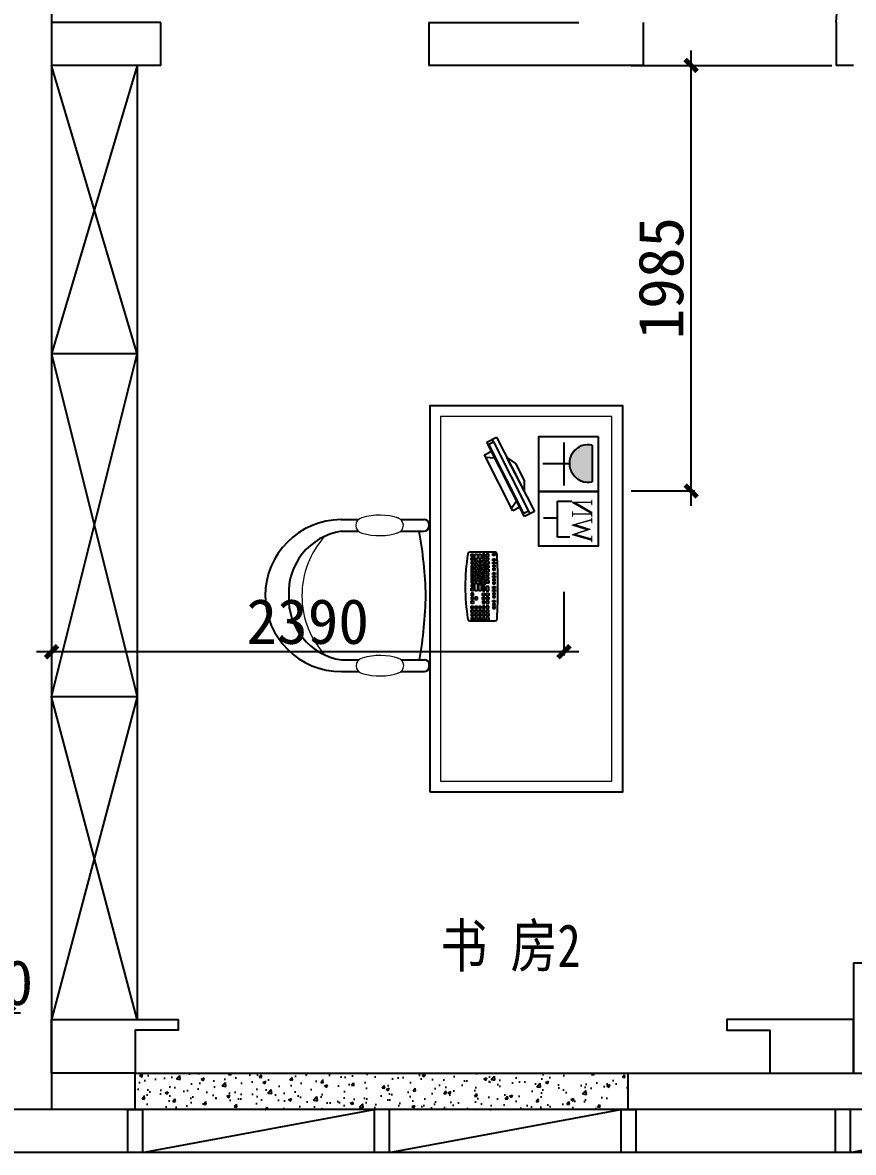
# Model space of a CAD drawing. Header units: millimetres. Extents: x 561810 to 956823, y -438984 to -391712.
# Drawn here: x 893309 to 897184, y -415003 to -409733 of the extents above; entities that cross this region are included whole.
import ezdxf

# ---------------------------------------------------------------- set-up
doc = ezdxf.new("R2010")
doc.units = ezdxf.units.MM
doc.header["$LTSCALE"] = 10
doc.header["$MEASUREMENT"] = 0
doc.linetypes.add('DASHED2', pattern=[9.525, 6.35, -3.175])
doc.layers.get('0').update_dxf_attribs({"linetype": 'CONTINUOUS'})
doc.layers.get('DEFPOINTS').update_dxf_attribs({"color": 1, "linetype": 'CONTINUOUS'})
for name, color, linetype in [('6-P插座', 4, 'CONTINUOUS'), ('6-P插座图例', 4, 'CONTINUOUS'), ('WALL', 7, 'CONTINUOUS'), ('WINDOW', 4, 'CONTINUOUS'), ('填充', 8, 'CONTINUOUS'), ('墙', 7, 'CONTINUOUS')]:
    doc.layers.add(name, color=color, linetype=linetype)
doc.layers.add('细线', color=250, linetype='CONTINUOUS', lineweight=5)
doc.styles.add('12', font='', dxfattribs={"width": 0.8})
doc.styles.add('321', font='', dxfattribs={"width": 0.85})
doc.styles.add('施洛华标注样式', font='')
doc.styles.get('12').set_extended_font_data('SimSun')
doc.styles.get('321').set_extended_font_data('SimSun')
doc.styles.get('施洛华标注样式').set_extended_font_data('SimSun')
doc.dimstyles.new('外标尺寸', dxfattribs={"dimscale": 70, "dimtxt": 3, "dimasz": 0.8, "dimexe": 0.25, "dimexo": 1, "dimgap": 0.5, "dimtad": 1, "dimdec": 0, "dimtxsty": '施洛华标注样式', "dimblk": 'ARCHTICK', "dimcen": 1.5, "dimdle": 1, "dimclrd": 250, "dimclre": 250, "dimclrt": 62, "dimadec": 0, "dimazin": 0, "dimtfac": 1, "dimtdec": 0, "dimtix": 1, "dimtmove": 1, "dimatfit": 3, "dimldrblk": 'ARCHTICK', "dimfxl": 0, "dimarcsym": 0})

# ---------------------------------------------------------------- blocks, each defined once
blk = doc.blocks.new('4')
at = {"layer": '6-P插座图例'}
h = blk.add_hatch(color=4, dxfattribs=at)
edge = h.paths.add_edge_path()
edge.add_ellipse((223569, -308613.5), major_axis=(0, 79.4), ratio=1, start_angle=-12.7447, end_angle=192.7446)
edge.add_line((223586.5, -308691), (223586.5, -308536.1))
at = {"layer": '6-P插座图例', "color": 4}
for p, q in [((223466.2, -308524.5), (223466.2, -308706.9)), ((223586.5, -308536.1), (223586.5, -308691)), ((223376.4, -308613.5), (223489.5, -308613.5))]:
    blk.add_line(p, q, dxfattribs=at)
blk.add_ellipse((223569, -308613.5), major_axis=(0, 79.4), ratio=1, start_param=-0.222437, end_param=3.364029, dxfattribs=at)
blk = doc.blocks.new('HSDFS')
at = {"layer": '6-P插座', "color": 4}
for p, q in [((449795.6, -697547.4), (449703.8, -697547.4)), ((449795.6, -697780.9), (449795.6, -697547.4)), ((449795.5, -697659.6), (449887.2, -697659.6)), ((449716, -697780.9), (449795.6, -697780.9))]:
    blk.add_line(p, q, dxfattribs=at)
at = {"layer": '6-P插座', "color": 4, "insert": (449571.4, -697814.2), "char_height": 130.912, "width": 956.888, "attachment_point": 1, "rotation": 90, "style": '321'}
blk.add_mtext('{\\fDutch801 XBd BT|b0|i0|c0|p18;WN}', dxfattribs=at)
blk = doc.blocks.new('_ARCHTICK')
at = {"color": 0, "linetype": 'ByBlock', "const_width": 0.4}
blk.add_lwpolyline([(-0.5, -0.5), (0.5, 0.5)], dxfattribs=at)
blk = doc.blocks.new('*D55')
at = {"color": 250, "lineweight": -2}
for p, q in [((896427.6, -411987.3), (896427.6, -409862.8)), ((896147.6, -409932.8), (896445.1, -409932.8)), ((896147.6, -411917.3), (896445.1, -411917.3))]:
    blk.add_line(p, q, dxfattribs=at)
at = {"layer": 'DEFPOINTS', "color": 0}
for p in [(895834, -409932.8), (896427.6, -409932.8), (895834, -411917.3)]:
    blk.add_point(p, dxfattribs=at)
at = {"color": 250, "lineweight": -2, "xscale": 56, "yscale": 56, "zscale": 56}
for p, rotation in [((896427.6, -409932.8), 90), ((896427.6, -411917.3), 270)]:
    blk.add_blockref('_ARCHTICK', p, dxfattribs=dict(at, rotation=rotation))
at = {"color": 62, "insert": (896287.6, -410925.1), "char_height": 210, "attachment_point": 5, "rotation": 90, "style": '施洛华标注样式'}
blk.add_mtext('1985', dxfattribs=at)
blk = doc.blocks.new('*D56')
at = {"color": 250, "lineweight": -2}
for p, q in [((893444.3, -412387.5), (893444.3, -412685)), ((895834, -412387.5), (895834, -412685)), ((895904, -412667.5), (893374.3, -412667.5))]:
    blk.add_line(p, q, dxfattribs=at)
at = {"layer": 'DEFPOINTS', "color": 0}
for p in [(893444.3, -411919.3), (895834, -411919.3), (893444.3, -412667.5)]:
    blk.add_point(p, dxfattribs=at)
at = {"color": 250, "lineweight": -2, "xscale": 56, "yscale": 56, "zscale": 56, "rotation": 180}
blk.add_blockref('_ARCHTICK', (893444.3, -412667.5), dxfattribs=at)
at = {"color": 250, "lineweight": -2, "xscale": 56, "yscale": 56, "zscale": 56}
blk.add_blockref('_ARCHTICK', (895834, -412667.5), dxfattribs=at)
at = {"color": 62, "insert": (894639.2, -412527.5), "char_height": 210, "attachment_point": 5, "style": '施洛华标注样式'}
blk.add_mtext('2390', dxfattribs=at)
blk = doc.blocks.new('*D58')
at = {"color": 250, "lineweight": -2}
for p, q in [((893044.3, -414352.2), (892988.3, -414352.2)), ((893044.3, -414562.8), (893044.3, -414334.7)), ((893044.3, -414352.2), (893244.3, -414352.2)), ((893244.3, -414500.5), (893244.3, -414334.7)), ((893244.3, -414352.2), (893300.3, -414352.2))]:
    blk.add_line(p, q, dxfattribs=at)
at = {"layer": 'DEFPOINTS', "color": 0}
for p in [(893244.3, -414352.2), (893244.3, -414570.5), (893044.3, -414632.8)]:
    blk.add_point(p, dxfattribs=at)
at = {"color": 250, "lineweight": -2, "xscale": 56, "yscale": 56, "zscale": 56}
blk.add_blockref('_ARCHTICK', (893044.3, -414352.2), dxfattribs=at)
at = {"color": 250, "lineweight": -2, "xscale": 56, "yscale": 56, "zscale": 56, "rotation": 180}
blk.add_blockref('_ARCHTICK', (893244.3, -414352.2), dxfattribs=at)
at = {"color": 62, "insert": (893144.3, -414212.2), "char_height": 210, "attachment_point": 5, "style": '施洛华标注样式'}
blk.add_mtext('200', dxfattribs=at)

msp = doc.modelspace()

# ---------------------------------------------------------------- hatches: boundary and pattern name
h = msp.add_hatch()
h.set_pattern_fill('AR-CONC', color=250, scale=20, style=0)
h.set_pattern_definition([(50, (896134.32, -414802.76), (143.452, -12.5504), [15, -165]), (355, (896134.32, -414802.76), (-27.75, 150.438), [12, -132]), (100.4514, (896146.27, -414803.8), (115.702, 137.888), [12.748, -140.228]), (46.184, (896134.32, -414762.76), (213.448, -33.104), [22.5, -247.5]), (96.636, (896152.1, -414765.51), (186.933, 194.824), [19.122, -210.343]), (351.184, (896134.32, -414762.76), (186.932, 194.824), [18, -198]), (21, (896154.32, -414772.76), (119.3814, -80.524), [15, -165]), (326, (896154.32, -414772.76), (48.663, 145.03), [12, -132]), (71.4514, (896164.27, -414779.47), (168.0445, 64.506), [12.748, -140.228]), (37.5, (896134.32, -414802.755), (2.432, 66.5788), [0, -130.4, 0, -134, 0, -132.5]), (7.5, (896134.32, -414802.755), (52.614, 78.8823), [0, -76.4, 0, -127.4, 0, -50.5]), (327.5, (896089.72, -414802.755), (106.7645, -4.511), [0, -50, 0, -156, 0, -207]), (317.5, (896069.72, -414802.755), (116.6372, 20.021), [0, -65, 0, -103.6, 0, -147])])
h.paths.add_polyline_path([(893834.3, -414632.8), (893834.3, -414802.8), (893869.3, -414802.8), (896134.3, -414802.8), (896134.3, -414632.8)])

# ---------------------------------------------------------------- linework, layer by layer
at = {"color": 250}
for p, q in [((894794.8, -412051.2), (894875.4, -412050.9)), ((895073.1, -412050.5), (895182.1, -412050.2)), ((894794.9, -412105.7), (894875.5, -412105.5)), ((895073.2, -412105), (895182.2, -412104.7)), ((895203.9, -412071.9), (895204, -412082.9)), ((894796.4, -412705.7), (894877, -412705.5)), ((895074.7, -412705), (895183.7, -412704.7)), ((895205.6, -412737.4), (895205.6, -412726.5)), ((894796.6, -412760.2), (894877.1, -412760)), ((895074.8, -412759.5), (895183.8, -412759.3))]:
    msp.add_line(p, q, dxfattribs=at)
at = {"color": 1}
for p, q in [((893799.3, -414802.8), (893799.3, -415002.8)), ((893869.3, -414802.8), (893869.3, -415002.8)), ((893869.3, -415002.8), (894949.3, -414802.8)), ((894949.3, -414802.8), (894949.3, -415002.8)), ((895019.3, -414802.8), (895019.3, -415002.8)), ((895019.3, -415002.8), (896099.3, -414802.8)), ((896099.3, -414802.8), (896099.3, -415002.8)), ((896169.3, -414802.8), (896169.3, -415002.8)), ((897099.3, -414802.8), (897099.3, -415002.8)), ((897169.3, -414802.8), (897169.3, -415002.8)), ((897169.3, -415002.8), (898249.3, -414802.8))]:
    msp.add_line(p, q, dxfattribs=at)
for points in [[(893799.3, -414802.8), (893869.3, -414802.8)], [(896099.3, -414802.8), (896169.3, -414802.8)]]:
    msp.add_lwpolyline(points, dxfattribs=at)
at = {"color": 250}
for centre, radius, start, end in [((894795.7, -412405.7), 354.5, 90.1427, 180.1427), ((895182.1, -412072), 21.8, 0.1427, 90.1427), ((894839.7, -412391.5), 289.3, 98.9009, 182.9334), ((893178.7, -412460.3), 2012.2, 1.5356, 10.1776), ((895182.1, -412082.9), 21.8, 270.1427, 0.1427), ((894795.7, -412405.7), 354.5, 180.1427, 270.1427), ((894839.8, -412419.7), 289.3, 177.352, 261.3844), ((893178.5, -412359.1), 2012.2, 350.1078, 358.7498), ((895183.7, -412726.5), 21.8, 0.1427, 90.1427), ((895183.8, -412737.5), 21.8, 270.1427, 0.1427)]:
    msp.add_arc(centre, radius, start, end, dxfattribs=at)
at = {"layer": '6-P插座图例', "color": 4}
for points in [[(895994.3, -411663.4), (895994.3, -411919.3), (895717.8, -411919.3), (895717.8, -411663.4)], [(895994.3, -411919.3), (895994.3, -412175.3), (895717.8, -412175.3), (895717.8, -411919.3)]]:
    msp.add_lwpolyline(points, close=True, dxfattribs=at)
at = {"layer": 'WALL'}
for p, q in [((893444.3, -408502.8), (893444.3, -410901.8)), ((893954.3, -409732.8), (893444.3, -409732.8)), ((893954.3, -409932.8), (893954.3, -409732.8)), ((895204.3, -409732.8), (895204.3, -409932.8)), ((895204.3, -409732.8), (895904.3, -409732.8)), ((896204.3, -409732.8), (896204.3, -409932.8)), ((897104.3, -409732.8), (897104.3, -409932.8)), ((893954.3, -409932.8), (893444.3, -409932.8)), ((896204.3, -409932.8), (895204.3, -409932.8)), ((897184.3, -409932.8), (897104.3, -409932.8)), ((893444.3, -410901.8), (893444.3, -414802.8)), ((897184.3, -414118.7), (897184.3, -414632.8)), ((897184.3, -414118.7), (897384.3, -414118.7)), ((893834.3, -414632.8), (893444.3, -414632.8)), ((893834.3, -414632.8), (896134.3, -414632.8)), ((896134.3, -414632.8), (898284.3, -414632.8))]:
    msp.add_line(p, q, dxfattribs=at)
at = {"layer": 'WINDOW'}
for p, q in [((902564.3, -414802.8), (865564.3, -414802.8)), ((902684.3, -415002.8), (865364.3, -415002.8))]:
    msp.add_line(p, q, dxfattribs=at)
at = {"layer": 'WINDOW', "color": 250}
msp.add_arc((896287, -409653.6), 821.1, 354.4655, 92.2817, dxfattribs=at)
at = {"layer": '填充', "color": 250, "ltscale": 0.01}
for p, q in [((893844.3, -409932.8), (893844.3, -414382.8)), ((895474.2, -411689.2), (895520.4, -411665.8)), ((895650.1, -412036), (895474.2, -411689.2)), ((895483.8, -411699), (895505.1, -411688.2)), ((895505.1, -411688.2), (895499.2, -411676.6)), ((895505.1, -411688.2), (895669.2, -412011.7)), ((895520.4, -411665.8), (895696.3, -412012.6)), ((895463.4, -411748.5), (895495.9, -411732)), ((895647.8, -412022.5), (895483.8, -411699)), ((895495.9, -411732), (895628.4, -411993.2)), ((895595.8, -412009.7), (895463.4, -411748.5)), ((895469.1, -411759.9), (895511.3, -411762.4)), ((895648.1, -411917.6), (895568.6, -411760.7)), ((895568.6, -411760.7), (895607.7, -411789.3)), ((895607.7, -411789.3), (895648.2, -411869.1)), ((895648.2, -411869.1), (895648.1, -411917.6)), ((895590.1, -411998.4), (895613, -411962.9)), ((895628.4, -411993.2), (895595.8, -412009.7)), ((895669.2, -412011.7), (895647.8, -412022.5)), ((895696.3, -412012.6), (895650.1, -412036)), ((895669.2, -412011.7), (895675.1, -412023.3)), ((895513.6, -412203.6), (895394.7, -412203.6)), ((895401.1, -412211.5), (895412.7, -412211.5)), ((895401.1, -412223.3), (895401.1, -412211.5)), ((895412.7, -412211.5), (895412.7, -412223.3)), ((895418.8, -412211.5), (895430.5, -412211.5)), ((895418.8, -412233.3), (895418.8, -412211.5)), ((895430.5, -412211.5), (895430.5, -412233.3)), ((895436.5, -412211.5), (895448.2, -412211.5)), ((895436.5, -412233.3), (895436.5, -412211.5)), ((895448.2, -412211.5), (895448.2, -412233.3)), ((895465.9, -412211.5), (895454.3, -412211.5)), ((895454.3, -412211.5), (895454.3, -412232.9)), ((895465.9, -412232.9), (895465.9, -412211.5)), ((895483.6, -412211.5), (895472, -412211.5)), ((895472, -412211.5), (895472, -412223.3)), ((895483.6, -412223.3), (895483.6, -412211.5)), ((895502.1, -412209.9), (895514.1, -412209.9)), ((895502.1, -412218.7), (895502.1, -412209.9)), ((895514.1, -412218.7), (895502.1, -412218.7)), ((895514.1, -412209.9), (895514.1, -412218.7)), ((895412.7, -412223.3), (895401.1, -412223.3)), ((895401.1, -412229.2), (895412.7, -412229.2)), ((895401.1, -412241), (895401.1, -412229.2)), ((895412.7, -412241), (895401.1, -412241)), ((895412.7, -412246.9), (895401.1, -412246.9)), ((895401.1, -412246.9), (895401.1, -412258.7)), ((895401.1, -412258.7), (895412.7, -412258.7)), ((895412.7, -412264.6), (895401.1, -412264.6)), ((895401.1, -412264.6), (895401.1, -412333.2)), ((895412.7, -412229.2), (895412.7, -412241)), ((895412.7, -412258.7), (895412.7, -412246.9)), ((895412.7, -412333.2), (895412.7, -412264.6)), ((895430.5, -412233.3), (895418.8, -412233.3)), ((895430.5, -412238.1), (895418.8, -412238.1)), ((895418.8, -412238.1), (895418.8, -412250)), ((895418.8, -412250), (895430.5, -412250)), ((895430.5, -412255.8), (895418.8, -412255.8)), ((895418.8, -412255.8), (895418.8, -412267.7)), ((895418.8, -412267.7), (895430.5, -412267.7)), ((895430.5, -412250), (895430.5, -412238.1)), ((895430.5, -412267.7), (895430.5, -412255.8)), ((895448.2, -412233.3), (895436.5, -412233.3)), ((895448.2, -412242.9), (895436.5, -412242.9)), ((895436.5, -412242.9), (895436.5, -412254.8)), ((895436.5, -412254.8), (895448.2, -412254.8)), ((895448.2, -412260.6), (895436.5, -412260.6)), ((895436.5, -412260.6), (895436.5, -412272.5)), ((895448.2, -412254.8), (895448.2, -412242.9)), ((895448.2, -412272.5), (895448.2, -412260.6)), ((895454.3, -412232.9), (895465.9, -412232.9)), ((895454.3, -412250.8), (895454.3, -412239)), ((895454.3, -412239), (895465.9, -412239)), ((895465.9, -412250.8), (895454.3, -412250.8)), ((895454.3, -412268.5), (895454.3, -412256.7)), ((895454.3, -412256.7), (895465.9, -412256.7)), ((895465.9, -412268.5), (895454.3, -412268.5)), ((895465.9, -412239), (895465.9, -412250.8)), ((895465.9, -412256.7), (895465.9, -412268.5)), ((895472, -412223.3), (895483.6, -412223.3)), ((895483.6, -412229.2), (895472, -412229.2)), ((895472, -412229.2), (895472, -412241)), ((895472, -412241), (895483.6, -412241)), ((895472, -412258.7), (895472, -412246.9)), ((895472, -412246.9), (895483.6, -412246.9)), ((895483.6, -412258.7), (895472, -412258.7)), ((895472, -412276.4), (895472, -412264.6)), ((895472, -412264.6), (895483.6, -412264.6)), ((895483.6, -412241), (895483.6, -412229.2)), ((895483.6, -412246.9), (895483.6, -412258.7)), ((895483.6, -412264.6), (895483.6, -412276.4)), ((895502.1, -412234.6), (895514.1, -412234.6)), ((895502.1, -412243.3), (895502.1, -412234.6)), ((895514.1, -412243.3), (895502.1, -412243.3)), ((895502.1, -412248.9), (895514.1, -412248.9)), ((895502.1, -412257.7), (895502.1, -412248.9)), ((895514.1, -412257.7), (895502.1, -412257.7)), ((895514.1, -412263.2), (895502.1, -412263.2)), ((895502.1, -412263.2), (895502.1, -412272)), ((895502.1, -412272), (895514.1, -412272)), ((895514.1, -412234.6), (895514.1, -412243.3)), ((895514.1, -412248.9), (895514.1, -412257.7)), ((895514.1, -412272), (895514.1, -412263.2)), ((895430.5, -412273.5), (895418.8, -412273.5)), ((895418.8, -412273.5), (895418.8, -412285.4)), ((895418.8, -412285.4), (895430.5, -412285.4)), ((895418.8, -412291.2), (895430.5, -412291.2)), ((895418.8, -412303.1), (895418.8, -412291.2)), ((895430.5, -412303.1), (895418.8, -412303.1)), ((895418.8, -412308.9), (895430.5, -412308.9)), ((895418.8, -412320.8), (895418.8, -412308.9)), ((895430.5, -412320.8), (895418.8, -412320.8)), ((895430.5, -412285.4), (895430.5, -412273.5)), ((895430.5, -412291.2), (895430.5, -412303.1)), ((895430.5, -412308.9), (895430.5, -412320.8)), ((895436.5, -412272.5), (895448.2, -412272.5)), ((895448.2, -412278.3), (895436.5, -412278.3)), ((895436.5, -412278.3), (895436.5, -412290.2)), ((895436.5, -412290.2), (895448.2, -412290.2)), ((895436.5, -412296), (895448.2, -412296)), ((895436.5, -412307.9), (895436.5, -412296)), ((895448.2, -412307.9), (895436.5, -412307.9)), ((895436.5, -412313.7), (895448.2, -412313.7)), ((895436.5, -412325.6), (895436.5, -412313.7)), ((895448.2, -412290.2), (895448.2, -412278.3)), ((895448.2, -412296), (895448.2, -412307.9)), ((895448.2, -412313.7), (895448.2, -412325.6)), ((895454.3, -412286.2), (895454.3, -412274.4)), ((895454.3, -412274.4), (895465.9, -412274.4)), ((895465.9, -412286.2), (895454.3, -412286.2)), ((895465.9, -412292.1), (895454.3, -412292.1)), ((895454.3, -412292.1), (895454.3, -412303.9)), ((895454.3, -412303.9), (895465.9, -412303.9)), ((895465.9, -412309.8), (895454.3, -412309.8)), ((895454.3, -412309.8), (895454.3, -412321.6)), ((895454.3, -412321.6), (895465.9, -412321.6)), ((895465.9, -412274.4), (895465.9, -412286.2)), ((895465.9, -412303.9), (895465.9, -412292.1)), ((895465.9, -412321.6), (895465.9, -412309.8)), ((895483.6, -412276.4), (895472, -412276.4)), ((895472, -412294.1), (895472, -412282.3)), ((895472, -412282.3), (895483.6, -412282.3)), ((895483.6, -412294.1), (895472, -412294.1)), ((895483.6, -412300), (895472, -412300)), ((895472, -412300), (895472, -412311.8)), ((895472, -412311.8), (895483.6, -412311.8)), ((895483.6, -412317.7), (895472, -412317.7)), ((895472, -412317.7), (895472, -412329.5)), ((895483.6, -412282.3), (895483.6, -412294.1)), ((895483.6, -412311.8), (895483.6, -412300)), ((895483.6, -412329.5), (895483.6, -412317.7)), ((895514.1, -412277.5), (895502.1, -412277.5)), ((895502.1, -412277.5), (895502.1, -412286.3)), ((895502.1, -412286.3), (895514.1, -412286.3)), ((895502.1, -412298.7), (895514.1, -412298.7)), ((895502.1, -412307.4), (895502.1, -412298.7)), ((895514.1, -412307.4), (895502.1, -412307.4)), ((895502.1, -412313), (895514.1, -412313)), ((895502.1, -412321.7), (895502.1, -412313)), ((895514.1, -412321.7), (895502.1, -412321.7)), ((895514.1, -412286.3), (895514.1, -412277.5)), ((895514.1, -412298.7), (895514.1, -412307.4)), ((895514.1, -412313), (895514.1, -412321.7)), ((895401.1, -412333.2), (895412.7, -412333.2)), ((895412.7, -412335.4), (895401.1, -412335.4)), ((895401.1, -412335.4), (895401.1, -412347.2)), ((895401.1, -412347.2), (895412.7, -412347.2)), ((895412.7, -412353.1), (895401.1, -412353.1)), ((895401.1, -412353.1), (895401.1, -412364.9)), ((895401.1, -412364.9), (895412.7, -412364.9)), ((895401.1, -412370.8), (895412.7, -412370.8)), ((895401.1, -412382.6), (895401.1, -412370.8)), ((895412.7, -412347.2), (895412.7, -412335.4)), ((895412.7, -412364.9), (895412.7, -412353.1)), ((895412.7, -412370.8), (895412.7, -412382.6)), ((895430.5, -412326.6), (895418.8, -412326.6)), ((895418.8, -412326.6), (895418.8, -412338.5)), ((895418.8, -412338.5), (895430.5, -412338.5)), ((895418.8, -412347.6), (895430.5, -412347.6)), ((895418.8, -412382.6), (895418.8, -412347.6)), ((895430.5, -412338.5), (895430.5, -412326.6)), ((895430.5, -412347.6), (895430.5, -412382.6)), ((895448.2, -412325.6), (895436.5, -412325.6)), ((895448.2, -412331.4), (895436.5, -412331.4)), ((895436.5, -412331.4), (895436.5, -412343.3)), ((895436.5, -412343.3), (895448.2, -412343.3)), ((895436.5, -412352.4), (895448.2, -412352.4)), ((895436.5, -412382.6), (895436.5, -412352.4)), ((895448.2, -412343.3), (895448.2, -412331.4)), ((895448.2, -412352.4), (895448.2, -412382.6)), ((895454.3, -412339.3), (895454.3, -412327.5)), ((895454.3, -412327.5), (895465.9, -412327.5)), ((895465.9, -412339.3), (895454.3, -412339.3)), ((895454.3, -412357), (895454.3, -412345.2)), ((895454.3, -412345.2), (895465.9, -412345.2)), ((895465.9, -412357), (895454.3, -412357)), ((895465.9, -412362.9), (895454.3, -412362.9)), ((895454.3, -412362.9), (895454.3, -412382.6)), ((895465.9, -412327.5), (895465.9, -412339.3)), ((895465.9, -412345.2), (895465.9, -412357)), ((895465.9, -412382.6), (895465.9, -412362.9)), ((895472, -412329.5), (895483.6, -412329.5)), ((895472, -412347.2), (895472, -412335.4)), ((895472, -412335.4), (895483.6, -412335.4)), ((895483.6, -412347.2), (895472, -412347.2)), ((895483.6, -412362.4), (895472, -412362.4)), ((895472, -412362.4), (895472, -412382.6)), ((895483.6, -412335.4), (895483.6, -412347.2)), ((895483.6, -412382.6), (895483.6, -412362.4)), ((895514.1, -412327.3), (895502.1, -412327.3)), ((895502.1, -412327.3), (895502.1, -412336.1)), ((895502.1, -412336.1), (895514.1, -412336.1)), ((895514.1, -412341.6), (895502.1, -412341.6)), ((895502.1, -412341.6), (895502.1, -412350.4)), ((895502.1, -412350.4), (895514.1, -412350.4)), ((895502.1, -412363.3), (895514.1, -412363.3)), ((895502.1, -412372.1), (895502.1, -412363.3)), ((895514.1, -412372.1), (895502.1, -412372.1)), ((895514.1, -412336.1), (895514.1, -412327.3)), ((895514.1, -412350.4), (895514.1, -412341.6)), ((895514.1, -412363.3), (895514.1, -412372.1)), ((895412.7, -412382.6), (895401.1, -412382.6)), ((895412.7, -412394.9), (895401.1, -412394.9)), ((895401.1, -412394.9), (895401.1, -412406.7)), ((895401.1, -412406.7), (895412.7, -412406.7)), ((895412.7, -412412.6), (895401.1, -412412.6)), ((895401.1, -412412.6), (895401.1, -412424.4)), ((895401.1, -412424.4), (895412.7, -412424.4)), ((895412.7, -412406.7), (895412.7, -412394.9)), ((895412.7, -412424.4), (895412.7, -412412.6)), ((895430.5, -412382.6), (895418.8, -412382.6)), ((895430.5, -412412.6), (895418.8, -412412.6)), ((895418.8, -412412.6), (895418.8, -412424.4)), ((895418.8, -412424.4), (895430.5, -412424.4)), ((895430.5, -412424.4), (895430.5, -412412.6)), ((895448.2, -412382.6), (895436.5, -412382.6)), ((895454.3, -412382.6), (895465.9, -412382.6)), ((895454.3, -412406.7), (895454.3, -412394.9)), ((895454.3, -412394.9), (895465.9, -412394.9)), ((895465.9, -412406.7), (895454.3, -412406.7)), ((895454.3, -412424.4), (895454.3, -412412.6)), ((895454.3, -412412.6), (895465.9, -412412.6)), ((895465.9, -412424.4), (895454.3, -412424.4)), ((895465.9, -412394.9), (895465.9, -412406.7)), ((895465.9, -412412.6), (895465.9, -412424.4)), ((895472, -412382.6), (895483.6, -412382.6)), ((895472, -412406.7), (895472, -412394.9)), ((895472, -412394.9), (895483.6, -412394.9)), ((895483.6, -412406.7), (895472, -412406.7)), ((895472, -412424.4), (895472, -412412.6)), ((895472, -412412.6), (895483.6, -412412.6)), ((895483.6, -412424.4), (895472, -412424.4)), ((895483.6, -412394.9), (895483.6, -412406.7)), ((895483.6, -412412.6), (895483.6, -412424.4)), ((895502.1, -412377.6), (895514.1, -412377.6)), ((895502.1, -412386.4), (895502.1, -412377.6)), ((895514.1, -412386.4), (895502.1, -412386.4)), ((895514.1, -412392), (895502.1, -412392)), ((895502.1, -412392), (895502.1, -412400.7)), ((895502.1, -412400.7), (895514.1, -412400.7)), ((895514.1, -412406.3), (895502.1, -412406.3)), ((895502.1, -412406.3), (895502.1, -412415)), ((895502.1, -412415), (895514.1, -412415)), ((895502.1, -412428.1), (895514.1, -412428.1)), ((895502.1, -412436.9), (895502.1, -412428.1)), ((895514.1, -412377.6), (895514.1, -412386.4)), ((895514.1, -412400.7), (895514.1, -412392)), ((895514.1, -412415), (895514.1, -412406.3)), ((895514.1, -412428.1), (895514.1, -412436.9)), ((895401.1, -412430.3), (895412.7, -412430.3)), ((895401.1, -412442.1), (895401.1, -412430.3)), ((895412.7, -412442.1), (895401.1, -412442.1)), ((895401.1, -412454.4), (895412.7, -412454.4)), ((895401.1, -412466.3), (895401.1, -412454.4)), ((895412.7, -412466.3), (895401.1, -412466.3)), ((895401.1, -412472.1), (895412.7, -412472.1)), ((895401.1, -412484), (895401.1, -412472.1)), ((895412.7, -412430.3), (895412.7, -412442.1)), ((895412.7, -412454.4), (895412.7, -412466.3)), ((895412.7, -412472.1), (895412.7, -412484)), ((895418.8, -412454.4), (895430.5, -412454.4)), ((895418.8, -412466.3), (895418.8, -412454.4)), ((895430.5, -412466.3), (895418.8, -412466.3)), ((895418.8, -412472.1), (895430.5, -412472.1)), ((895418.8, -412484), (895418.8, -412472.1)), ((895430.5, -412454.4), (895430.5, -412466.3)), ((895430.5, -412472.1), (895430.5, -412484)), ((895436.5, -412454.4), (895448.2, -412454.4)), ((895436.5, -412466.3), (895436.5, -412454.4)), ((895448.2, -412466.3), (895436.5, -412466.3)), ((895436.5, -412472.1), (895448.2, -412472.1)), ((895436.5, -412484), (895436.5, -412472.1)), ((895448.2, -412454.4), (895448.2, -412466.3)), ((895448.2, -412472.1), (895448.2, -412484)), ((895465.9, -412430.3), (895454.3, -412430.3)), ((895454.3, -412430.3), (895454.3, -412442.1)), ((895454.3, -412442.1), (895465.9, -412442.1)), ((895465.9, -412454.4), (895454.3, -412454.4)), ((895454.3, -412454.4), (895454.3, -412466.3)), ((895454.3, -412466.3), (895465.9, -412466.3)), ((895465.9, -412472.1), (895454.3, -412472.1)), ((895454.3, -412472.1), (895454.3, -412484)), ((895465.9, -412442.1), (895465.9, -412430.3)), ((895465.9, -412466.3), (895465.9, -412454.4)), ((895465.9, -412484), (895465.9, -412472.1)), ((895483.6, -412430.3), (895472, -412430.3)), ((895472, -412430.3), (895472, -412442.1)), ((895472, -412442.1), (895483.6, -412442.1)), ((895483.6, -412454.4), (895472, -412454.4)), ((895472, -412454.4), (895472, -412466.3)), ((895472, -412466.3), (895483.6, -412466.3)), ((895483.6, -412472.1), (895472, -412472.1)), ((895472, -412472.1), (895472, -412484)), ((895483.6, -412442.1), (895483.6, -412430.3)), ((895483.6, -412466.3), (895483.6, -412454.4)), ((895483.6, -412484), (895483.6, -412472.1)), ((895514.1, -412436.9), (895502.1, -412436.9)), ((895514.1, -412442.4), (895502.1, -412442.4)), ((895502.1, -412442.4), (895502.1, -412451.2)), ((895502.1, -412451.2), (895514.1, -412451.2)), ((895514.1, -412456.8), (895502.1, -412456.8)), ((895502.1, -412456.8), (895502.1, -412465.5)), ((895502.1, -412465.5), (895514.1, -412465.5)), ((895514.1, -412451.2), (895514.1, -412442.4)), ((895514.1, -412465.5), (895514.1, -412456.8)), ((895394.7, -412523.3), (895513.6, -412523.3)), ((895412.7, -412484), (895401.1, -412484)), ((895412.7, -412489.8), (895401.1, -412489.8)), ((895401.1, -412489.8), (895401.1, -412501.7)), ((895401.1, -412501.7), (895412.7, -412501.7)), ((895412.7, -412507.5), (895401.1, -412507.5)), ((895401.1, -412507.5), (895401.1, -412519.4)), ((895401.1, -412519.4), (895412.7, -412519.4)), ((895412.7, -412501.7), (895412.7, -412489.8)), ((895412.7, -412519.4), (895412.7, -412507.5)), ((895430.5, -412484), (895418.8, -412484)), ((895430.5, -412489.8), (895418.8, -412489.8)), ((895418.8, -412489.8), (895418.8, -412501.7)), ((895418.8, -412501.7), (895430.5, -412501.7)), ((895430.5, -412507.5), (895418.8, -412507.5)), ((895418.8, -412507.5), (895418.8, -412519.4)), ((895418.8, -412519.4), (895430.5, -412519.4)), ((895430.5, -412501.7), (895430.5, -412489.8)), ((895430.5, -412519.4), (895430.5, -412507.5)), ((895448.2, -412484), (895436.5, -412484)), ((895448.2, -412489.8), (895436.5, -412489.8)), ((895436.5, -412489.8), (895436.5, -412501.7)), ((895436.5, -412501.7), (895448.2, -412501.7)), ((895448.2, -412507.5), (895436.5, -412507.5)), ((895436.5, -412507.5), (895436.5, -412519.4)), ((895436.5, -412519.4), (895448.2, -412519.4)), ((895448.2, -412501.7), (895448.2, -412489.8)), ((895448.2, -412519.4), (895448.2, -412507.5)), ((895454.3, -412484), (895465.9, -412484)), ((895454.3, -412501.7), (895454.3, -412489.8)), ((895454.3, -412489.8), (895465.9, -412489.8)), ((895465.9, -412501.7), (895454.3, -412501.7)), ((895454.3, -412519.4), (895454.3, -412507.5)), ((895454.3, -412507.5), (895465.9, -412507.5)), ((895465.9, -412519.4), (895454.3, -412519.4)), ((895465.9, -412489.8), (895465.9, -412501.7)), ((895465.9, -412507.5), (895465.9, -412519.4)), ((895472, -412484), (895483.6, -412484)), ((895472, -412501.7), (895472, -412489.8)), ((895472, -412489.8), (895483.6, -412489.8)), ((895483.6, -412501.7), (895472, -412501.7)), ((895472, -412519.4), (895472, -412507.5)), ((895472, -412507.5), (895483.6, -412507.5)), ((895483.6, -412519.4), (895472, -412519.4)), ((895483.6, -412489.8), (895483.6, -412501.7)), ((895483.6, -412507.5), (895483.6, -412519.4))]:
    msp.add_line(p, q, dxfattribs=at)
msp.add_lwpolyline([(895208.2, -413320.8), (896108.2, -413320.8), (896108.2, -411520.8), (895208.2, -411520.8)], close=True, dxfattribs=at)
msp.add_lwpolyline([(893444.3, -414632.8), (893444.3, -414382.8), (894034.3, -414382.8), (894034.3, -414432.8), (893834.3, -414432.8), (893834.3, -414632.8)], dxfattribs=at)
at = {"layer": '填充', "color": 142, "ltscale": 0.01}
for points in [[(897184.3, -414632.8), (897184.3, -414382.8), (896594.3, -414382.8), (896594.3, -414432.8), (896794.3, -414432.8), (896794.3, -414632.8)], [(893834.3, -414802.8), (893834.3, -414632.8)], [(896134.3, -414802.8), (896134.3, -414632.8)]]:
    msp.add_lwpolyline(points, dxfattribs=at)
at = {"layer": '填充', "color": 250, "ltscale": 0.01}
for centre, radius, start, end in [((896339.7, -412363.5), 965.6, 170.9093, 189.0907), ((895394.7, -412212.3), 8.64, 90, 170.9093), ((895513.6, -412212.3), 8.64, 3.2771, 90), ((892872.9, -412363.5), 2653.6, 356.7229, 3.2771), ((895394.7, -412514.7), 8.64, 189.0907, 270), ((895513.6, -412514.7), 8.64, 270, 356.7229)]:
    msp.add_arc(centre, radius, start, end, dxfattribs=at)
at = {"layer": '墙', "color": 250}
for p, q in [((896204.3, -409932.8), (897084.3, -409932.8)), ((893844.3, -411277.8), (893444.3, -411277.8)), ((893844.3, -412877.8), (893444.3, -412877.8))]:
    msp.add_line(p, q, dxfattribs=at)
for points in [[(893844.3, -409932.8), (893444.3, -411277.8), (893844.3, -412877.8), (893444.3, -414382.8)], [(893844.3, -414382.8), (893444.3, -412877.8), (893844.3, -411277.8), (893444.3, -409932.8)]]:
    msp.add_lwpolyline(points, dxfattribs=at)
at = {"layer": '细线', "color": 250}
msp.add_lwpolyline([(895258.2, -413270.8), (896058.2, -413270.8), (896058.2, -411570.8), (895258.2, -411570.8)], close=True, dxfattribs=at)
for centre, radius, start, end in [((894899.3, -412078.2), 36.2, 101.9678, 258.3176), ((894974.9, -412313.4), 283.2, 71.7259, 107.0666), ((895049.3, -412077.8), 36.2, 281.9678, 78.3176), ((894973.7, -411842.5), 283.2, 253.2188, 288.5595), ((895017.7, -412403.2), 405.5, 137.3185, 180.4106), ((895017.7, -412407), 405.5, 179.8747, 222.9668), ((894976.5, -412968), 283.2, 71.7259, 107.0666), ((894900.9, -412732.7), 36.2, 101.9678, 258.3176), ((895050.9, -412732.3), 36.2, 281.9678, 78.3176), ((894975.3, -412497.1), 283.2, 253.2188, 288.5595)]:
    msp.add_arc(centre, radius, start, end, dxfattribs=at)

# ---------------------------------------------------------------- block references
at = {"layer": '6-P插座', "color": 250, "linetype": 'DASHED2', "ltscale": 100, "xscale": -0.7199999999720603, "yscale": 0.720000000030268, "zscale": 0.7200000000000001}
msp.add_blockref('HSDFS', (1219657.5, 90269.8), dxfattribs=at)
at = {"layer": '6-P插座图例', "color": 250, "xscale": 1.102196296211332, "yscale": 1.102196296211332, "zscale": 1.102196296211332}
msp.add_blockref('4', (649530.4, -71636.3), dxfattribs=at)

# ---------------------------------------------------------------- texts
at = {"layer": '填充', "color": 250, "ltscale": 0.01, "style": '12', "width": 0.8}
msp.add_text('书 房2', height=200, dxfattribs=at).set_placement((895258.2, -414138.4))

# ---------------------------------------------------------------- dimensions: what is measured, and where the dimension line sits
at = {"color": 1}
dim = msp.add_linear_dim(base=(896427.6194, -409932.7551), p1=(895834.0451, -411917.3461), p2=(895834.0451, -409932.7551), angle=90, dimstyle='外标尺寸', dxfattribs=at)
dim.commit()
dim.dimension.update_dxf_attribs({"geometry": '*D55', "text_midpoint": (896287.6194, -410925.0506)})
for base, p1, p2, picture, middle in [((893444.3, -412667.5), (895834, -411919.3), (893444.3, -411919.3), '*D56', (894639.2, -412527.5)), ((893244.3, -414352.2), (893044.3, -414632.8), (893244.3, -414570.5), '*D58', (893144.3, -414212.2))]:
    dim = msp.add_linear_dim(base=base, p1=p1, p2=p2, dimstyle='外标尺寸', dxfattribs=at)
    dim.commit()
    dim.dimension.update_dxf_attribs({"geometry": picture, "text_midpoint": middle})

doc.saveas('drawing.dxf')
